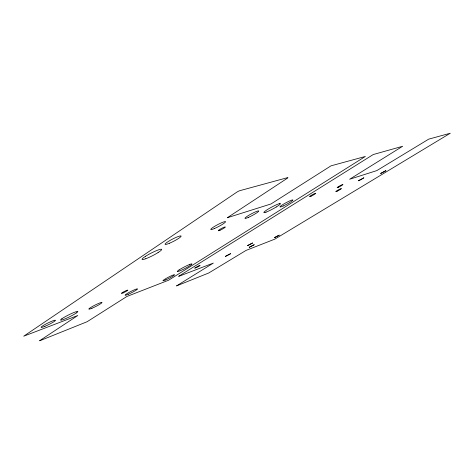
<?xml version="1.0" encoding="UTF-8"?>
<svg xmlns="http://www.w3.org/2000/svg" width="474" height="474" viewBox="0 0 474 474"><rect width="100%" height="100%" fill="white"/><g stroke="black" fill="none" stroke-linecap="round" stroke-linejoin="round"><path stroke-width="0.71" d="M176.601 285.863L213.353 263.082L178.668 276.383L178.947 276.111L373.222 154.548L402.651 146.265L349.622 179.255L376.783 170.61L428.715 139.143L450.294 133.224L274.754 239.163L246.047 250.408L208.708 273.006L176.618 285.881M61.869 318.771L62.965 318.042A9.64 1.055 -26.4 0 1 73.932 312.502L75.307 311.975A9.64 1.055 -26.4 0 1 76.48 312.876M76.486 312.876L75.39 313.598A9.64 1.055 -26.4 0 1 64.648 319.032L63.243 319.577A9.64 1.055 -26.4 0 1 61.898 318.759M145.536 256.298L144.12 257.252A11.021 1.469 -27.1 0 0 144.345 259.219L145.779 258.733M158.085 252.559L159.489 251.623A11.021 1.469 -27.1 0 0 159.525 249.531L158.097 250.005A11.021 1.469 -27.1 0 0 145.554 256.292M179.036 269.967L180.144 269.268A8.259 0.83 -27.5 0 1 189.493 264.522M276.277 206.972L277.651 206.101A9.427 1.084 -28.3 0 0 279.399 203.642M189.482 264.522L190.501 264.142A8.259 0.83 -27.5 0 1 190.08 265.535L188.99 266.222A8.259 0.83 -27.5 0 1 179.8 270.891L178.763 271.288A8.259 0.83 -27.5 0 1 179.059 269.955M265.979 212.174L264.972 212.5A9.427 1.084 -28.3 0 1 266.548 210.13L267.934 209.247A9.427 1.084 -28.3 0 1 278.416 203.956L279.405 203.642M158.097 252.553A11.021 1.469 -27.1 0 1 145.796 258.721M276.289 206.966A9.427 1.084 -28.3 0 1 265.997 212.162M194.82 268.124C201.486 265.855 202.268 263.2 194.85 268.077M227.301 217.738L270.986 203.962L330.994 165.841L365.371 156.45L168.584 280.229L126.925 296.457L87.121 321.722L40.077 340.628L39.549 340.776L77.825 315.488L23.706 336.202L236.733 192.219A2.494 0.379 -28.1 0 1 239.844 190.672L287.611 177.632A2.287 0.32 -28.6 0 1 287.102 178.402L227.301 217.738M274.535 237.622L279.257 235.134L274.565 237.581M358.326 180.754L361.111 179.605L363.872 177.768L358.326 180.754M225.405 256.41L230.577 253.714L225.405 256.41M380.669 173.484L385.937 170.652L380.711 173.431M247.588 245.609L252.683 242.949L247.629 245.562M249.217 247.292L254.159 244.738L249.217 247.292M169.55 243.209A9.012 1.232 -27.3 0 0 181.121 236.046A9.012 1.232 -27.3 0 0 168.667 241.26A9.012 1.232 -27.3 0 0 169.55 243.209M44.906 326.319A7.993 0.889 -26.2 0 0 55.428 320.294A7.993 0.889 -26.2 0 0 44.426 324.838A7.993 0.889 -26.2 0 0 44.906 326.319M283.191 205.983A7.347 0.824 -28.4 0 0 292.885 200.022A7.347 0.824 -28.4 0 0 283.144 204.395A7.347 0.824 -28.4 0 0 283.191 205.983M165.716 279.903A6.512 0.64 -27.3 0 0 174.515 274.807A6.512 0.64 -27.3 0 0 165.947 278.534A6.512 0.64 -27.3 0 0 165.716 279.903M248.69 217.264A7.839 0.942 -28.1 0 0 258.757 210.989A7.839 0.942 -28.1 0 0 248.062 215.753A7.839 0.942 -28.1 0 0 248.69 217.264M128.347 294.253A6.944 0.717 -27 0 0 137.49 288.921A6.944 0.717 -27 0 0 128.057 293.009A6.944 0.717 -27 0 0 128.347 294.253M214.491 228.515A8.331 1.061 -27.8 0 0 225.553 221.761A8.331 1.061 -27.8 0 0 214.461 226.453A8.331 1.061 -27.8 0 0 214.491 228.515M220.019 230.24A3.982 0.486 -27.8 0 0 225.31 227.028A3.982 0.486 -27.8 0 0 220.007 229.298A3.982 0.486 -27.8 0 0 220.019 230.24M123.098 292.908A3.62 0.385 -26.9 0 0 127.826 290.141A3.62 0.385 -26.9 0 0 122.873 292.274A3.62 0.385 -26.9 0 0 123.098 292.908M337.298 191.105A3.188 0.302 -28.7 0 0 341.416 188.563A3.188 0.302 -28.7 0 0 337.132 190.589A3.188 0.302 -28.7 0 0 337.298 191.105M91.986 308.236A7.383 0.788 -26.7 0 0 102.017 302.531A7.383 0.788 -26.7 0 0 92.24 306.583A7.383 0.788 -26.7 0 0 91.986 308.236M311.057 196.189A3.496 0.367 -28.5 0 0 315.743 193.333A3.496 0.367 -28.5 0 0 311.205 195.383A3.496 0.367 -28.5 0 0 311.057 196.189M338.661 187.171A3.306 0.326 -28.7 0 0 342.939 184.522A3.306 0.326 -28.7 0 0 338.501 186.614A3.306 0.326 -28.7 0 0 338.661 187.171"/></g></svg>
